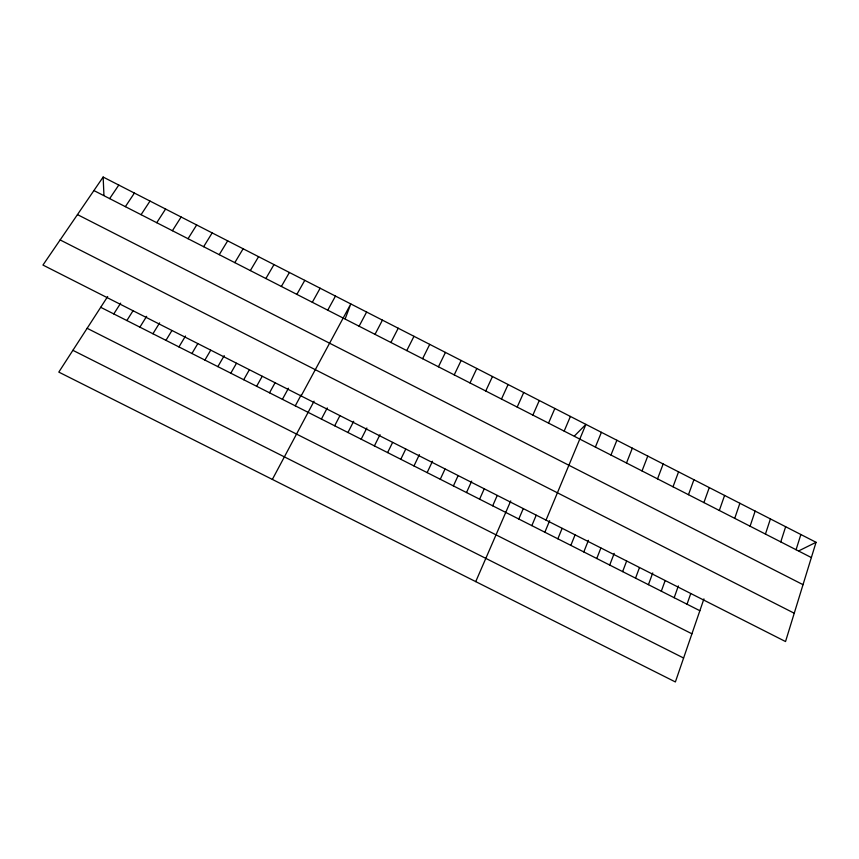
<?xml version="1.0" encoding="UTF-8"?>
<svg xmlns="http://www.w3.org/2000/svg" width="859" height="859" viewBox="0 0 859 859"><rect width="100%" height="100%" fill="white"/><g stroke="black" fill="none" stroke-linecap="round" stroke-linejoin="round"><path stroke-width="1.29" d="M816.05 542.297L785.534 641.544L42.95 265.066L103.144 177.051L816.05 542.297L798.859 550.823M796.078 549.728L800.856 534.513M780.767 541.9L785.652 526.717M765.444 534.062L770.416 518.911M750.09 526.213L755.158 511.094M703.929 598.884L675.378 681.949L58.809 372.108L107.665 296.548M734.724 518.353L739.878 503.277M719.327 510.471L724.588 495.439M687.028 604.221L690.743 593.59M674.175 597.714L678.363 585.924M703.908 502.59L709.266 487.59M661.312 591.196L665.145 580.609M688.478 494.698L693.922 479.73M648.438 584.678L652.743 572.932M673.016 486.785L678.556 471.849M635.542 578.15L639.472 567.595M345.211 318.764L350.794 303.925L301.122 395.956M657.532 478.871L663.169 463.967M622.635 571.611L626.619 561.077M609.707 565.061L614.206 553.389M642.027 470.936L647.772 456.075M596.769 558.511L600.87 548.021M626.501 462.99L632.342 448.173M583.809 551.95L588.426 540.322M570.838 545.379L575.047 534.932M610.953 455.045L616.891 440.259M557.856 538.808L562.119 528.382M595.384 447.077L601.407 432.324M544.853 532.226L549.653 520.661M546.034 520.114L585.913 424.389L574.403 436.007M531.839 525.633L536.209 515.239M564.17 431.111L570.397 416.443M518.804 519.029L523.238 508.668M548.536 423.111L554.86 408.476M475.736 581.618L510.74 500.926M492.69 505.811L497.232 495.482M532.87 415.101L539.291 400.509M517.193 407.08L523.711 392.52M479.612 499.186L484.208 488.878M466.512 492.551L471.688 481.126M501.484 399.048L508.099 384.521M453.402 485.915L458.115 475.65M485.754 390.995L492.475 376.51M440.27 479.258L445.037 469.025M427.127 472.611L432.496 461.251M470.002 382.942L476.82 368.5M454.228 374.868L461.143 360.469M413.974 465.943L419.396 454.615M400.788 459.275L405.738 449.096M438.434 366.793L445.445 352.426M387.602 452.586L392.606 442.439M422.607 358.697L429.725 344.373M374.395 445.907L380.011 434.643M406.769 350.601L413.984 336.309M361.167 439.207L366.857 427.975M390.899 342.483L398.222 328.224M347.938 432.507L353.683 421.286M334.677 425.785L339.906 415.724M375.007 334.355L382.438 320.139M321.406 419.074L327.279 407.907M359.094 326.216L366.621 312.042M272.357 479.419L314.061 401.196M295.271 405.835L301.273 394.721M282.407 399.317L288.474 388.225M327.751 310.174L335.472 296.076M269.522 392.799L275.041 382.835M312.311 302.282L320.139 288.227M256.626 386.271L262.199 376.328M296.849 294.379L304.784 280.356M243.72 379.732L249.346 369.81M230.792 373.182L236.483 363.282M281.376 286.455L289.397 272.475M265.871 278.531L274 264.583M217.853 366.632L224.231 355.658M204.904 360.071L210.702 350.214M250.345 270.585L258.57 256.68M191.933 353.5L197.785 343.664M234.808 262.639L243.129 248.766M178.94 346.929L185.512 336.019M165.948 340.347L171.918 330.554M219.238 254.672L227.667 240.842M152.923 333.754L159.624 322.898M203.647 246.694L212.173 232.907M139.899 327.15L146.653 316.316M188.035 238.716L196.668 224.961M126.853 320.547L132.995 310.818M172.401 230.717L181.131 217.005M113.785 313.932L120.679 303.152M156.746 222.706L165.583 209.038M141.069 214.686L150.003 201.06M125.371 206.654L134.401 193.06M109.651 198.612L118.789 185.061M72.886 350.322L683.603 658.026M100.707 307.307L699.86 610.717M87.135 328.299L691.924 633.802M60.141 239.929L794.242 613.229M77.46 214.6L803.025 584.678M93.899 190.558L811.358 557.555M103.144 177.051L103.95 195.358"/></g></svg>
